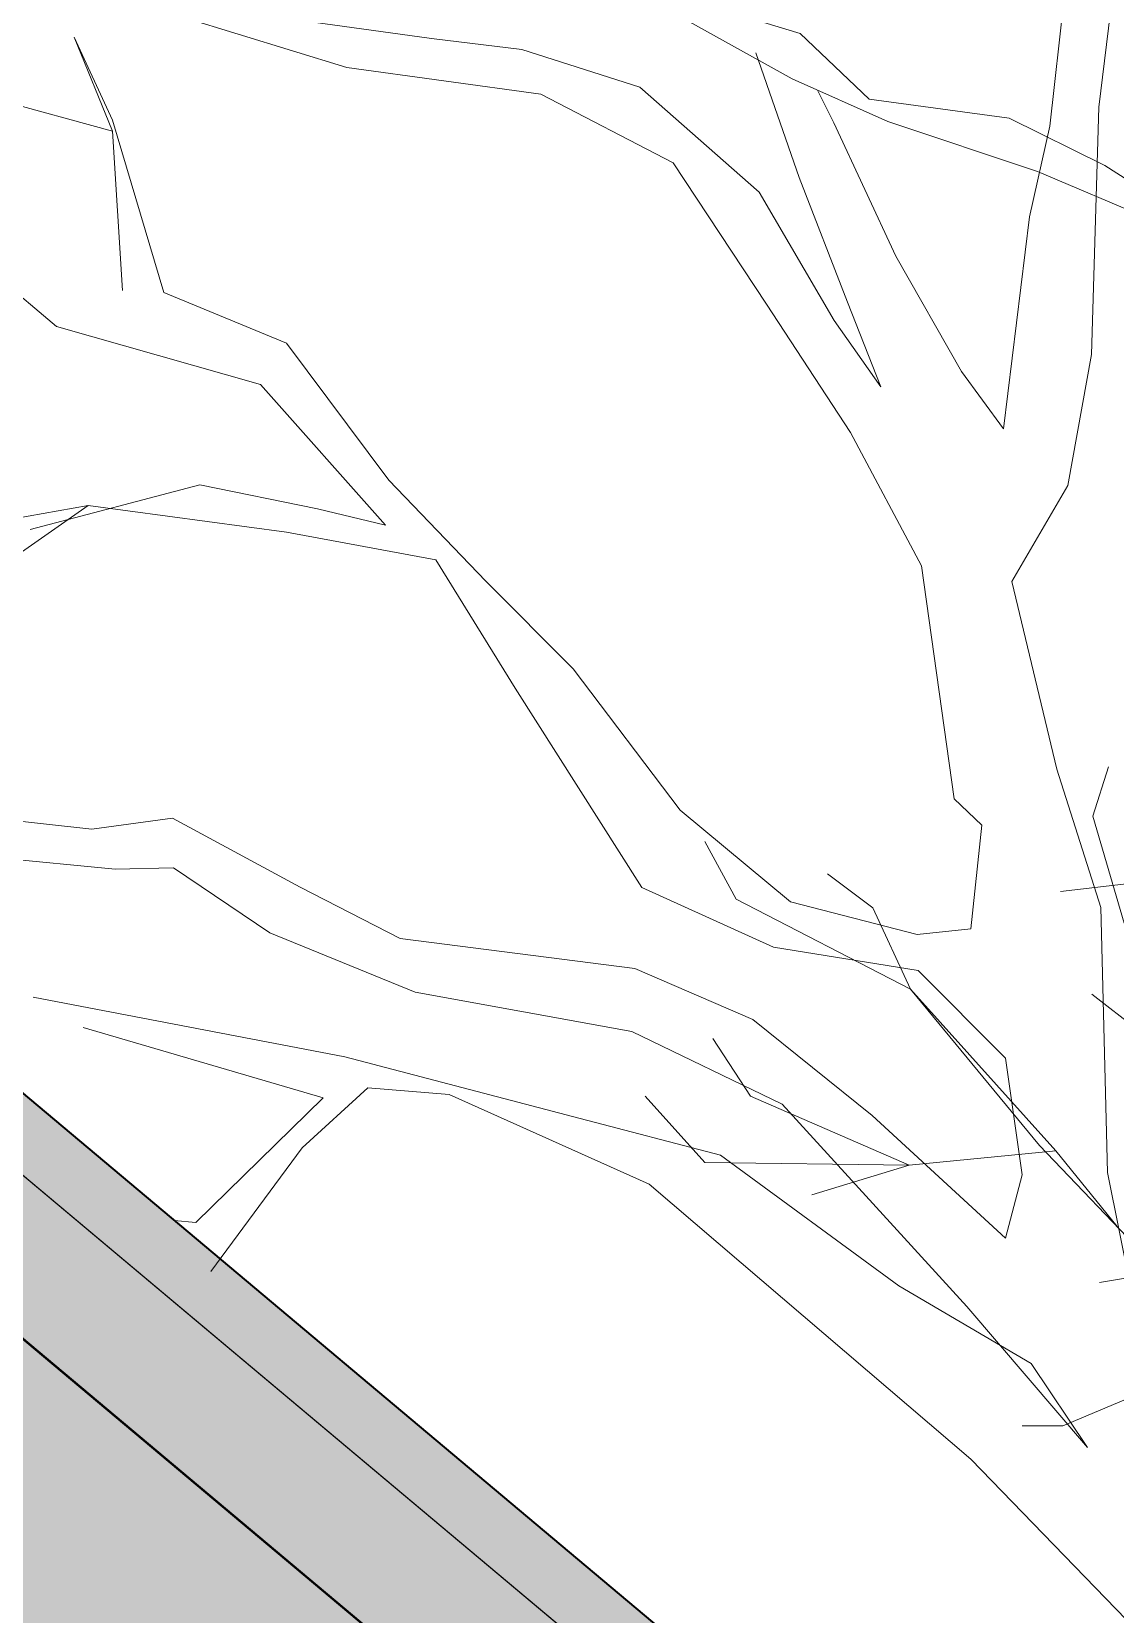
# Model space of a CAD drawing. Header units: millimetres. Extents: x -2481 to 9238, y -476 to 10647.
# Drawn here: x 4702.5 to 4875.5, y 3145.3 to 3398 of the extents above; entities that cross this region are included whole.
import ezdxf

# ---------------------------------------------------------------- set-up
doc = ezdxf.new("R2010")
doc.units = ezdxf.units.MM
for name, color, linetype, lineweight in [('A-ELEWACJA CIENKA', 11, 'Continuous', 13), ('A-RYS ELEWACJI', 30, 'Continuous', 35), ('B-DACHÓWKA', 250, 'Continuous', 0), ('B-materiały', 9, 'Continuous', 0), ('C-DACH CIENKA', 191, 'Continuous', 0), ('Layer1', 7, 'Continuous', 0)]:
    doc.layers.add(name, color=color, linetype=linetype, lineweight=lineweight)
doc.layers.add('B-BIAŁY ELEM', color=7, linetype='Continuous', lineweight=0, true_color=0xf0f0f0)

# ---------------------------------------------------------------- blocks, each defined once
blk = doc.blocks.new('A$C2EBD462E')
at = {"layer": 'B-materiały'}
for p, q in [((-345.77, 628.91), (-348.28, 621.05)), ((-348.28, 621.05), (-343.26, 603.97)), ((-410.22, 616.98), (-405.2, 607.76)), ((-383.38, 606.41), (-390.66, 611.83)), ((-353.42, 608.98), (-337.37, 610.88)), ((-405.2, 607.76), (-377.37, 593.39)), ((-377.37, 593.39), (-383.38, 606.41)), ((-354.2, 567.59), (-377.37, 593.39)), ((-377.37, 593.39), (-356.8, 568.44)), ((-341.01, 586.88), (-348.43, 592.64)), ((-402.94, 576.31), (-408.96, 585.53)), ((-410.22, 565.73), (-419.74, 576.31)), ((-377.6, 565.32), (-402.94, 576.31)), ((-354.2, 567.59), (-377.6, 565.32)), ((-356.8, 568.44), (-333.5, 544.08)), ((-344.4, 555.54), (-354.2, 567.59)), ((-377.6, 565.32), (-410.22, 565.73)), ((-393.16, 560.58), (-377.6, 565.32)), ((-312.15, 552.5), (-347.2, 546.59)), ((-322.69, 536.53), (-353.04, 523.7)), ((-353.04, 523.7), (-359.53, 523.7))]:
    blk.add_line(p, q, dxfattribs=at)

msp = doc.modelspace()

# ---------------------------------------------------------------- hatches: boundary and pattern name
at = {"layer": 'B-BIAŁY ELEM', "transparency": 33554687}
h = msp.add_hatch(color=256, dxfattribs=at)
h.dxf.hatch_style = 1
h.paths.add_polyline_path([(4277.23, 3544.94), (3711.87, 3075.57), (3711.87, 2656.45), (4307.87, 2656.45), (4307.87, 2756.88), (4310.39, 2756.88), (4310.39, 2753.88), (4307.87, 2753.88), (4307.87, 2656.45), (3711.87, 2656.45), (3711.87, 2753.88), (3711.87, 2656.45), (4636.87, 2656.45), (4636.87, 2671.45), (4642.23, 2671.45), (4656.87, 2671.45), (4656.87, 2906.88), (4766.87, 2906.88), (4766.87, 2671.45), (4786.87, 2671.45), (4786.87, 2656.45), (4811.87, 2656.45), (4811.87, 2730.68), (4811.83, 2730.68), (4811.83, 2731.95), (4811.83, 2783.75), (4811.83, 2783.75), (4811.83, 2785.02), (4811.83, 2836.72), (4811.83, 2836.72), (4811.83, 2837.99), (4811.83, 2889.85), (4811.83, 2889.85), (4811.83, 2891.13), (4811.83, 2942.99), (4811.83, 2942.99), (4811.83, 2944.26), (4811.83, 2996.12), (4811.68, 2996.12), (4811.68, 2997.4), (4811.68, 3096.33)])
at = {"layer": 'B-DACHÓWKA', "transparency": 33554636}
h = msp.add_hatch(color=256, dxfattribs=at)
h.dxf.hatch_style = 1
h.paths.add_polyline_path([(4261.87, 3583.94), (4261.87, 3557.83), (4876.08, 3042.45), (4876.08, 3068.53)])
h.paths.add_polyline_path([(4876.08, 3068.56), (4882.49, 3076.2), (4261.87, 3596.99), (4261.87, 3583.94)])

# ---------------------------------------------------------------- linework, layer by layer
at = {"layer": 'A-RYS ELEWACJI'}
for p, q in [((4261.87, 3596.99), (4882.5, 3076.2)), ((4261.87, 3557.83), (4876.08, 3042.45))]:
    msp.add_line(p, q, dxfattribs=at)
at = {"layer": 'B-materiały'}
for points in [[(4261.87, 3596.99), (4261.87, 3583.94), (4876.08, 3068.56), (4882.49, 3076.2), (4261.87, 3596.99)], [(4261.87, 3583.94), (4261.87, 3557.83), (4876.08, 3042.45), (4876.08, 3068.53), (4261.87, 3583.94)], [(3711.87, 3096.33), (4261.87, 3557.83), (4811.87, 3096.17), (4811.87, 2656.45), (4786.87, 2656.45), (4786.87, 2671.45), (4766.87, 2671.45), (4766.87, 2906.88), (4656.87, 2906.88), (4656.87, 2671.45), (4642.23, 2671.45), (4636.87, 2671.45), (4636.87, 2656.45), (3711.87, 2656.45), (3711.87, 2755.22), (4307.87, 2755.22), (4307.87, 2909.11), (3711.87, 2908.99), (3711.87, 3096.33)]]:
    msp.add_lwpolyline(points, dxfattribs=at)
at = {"layer": 'C-DACH CIENKA'}
msp.add_line((4261.87, 3583.94), (4876.08, 3068.53), dxfattribs=at)
at = {"layer": 'Layer1'}
for p, q in [((4875.48, 3406.92), (4872.89, 3385.91)), ((4875.48, 3406.92), (4872.89, 3385.91)), ((4875.48, 3406.92), (4872.89, 3385.91)), ((4875.48, 3406.92), (4872.89, 3385.91)), ((4875.48, 3406.92), (4872.89, 3385.91)), ((4875.48, 3406.92), (4872.89, 3385.91)), ((4875.48, 3406.92), (4872.89, 3385.91)), ((4875.48, 3406.92), (4872.89, 3385.91)), ((4823.95, 3390.43), (4799.2, 3404.17)), ((4823.95, 3390.43), (4799.2, 3404.17)), ((4823.95, 3390.43), (4799.2, 3404.17)), ((4823.95, 3390.43), (4799.2, 3404.17)), ((4823.95, 3390.43), (4799.2, 3404.17)), ((4823.95, 3390.43), (4799.2, 3404.17)), ((4823.95, 3390.43), (4799.2, 3404.17)), ((4823.95, 3390.43), (4799.2, 3404.17)), ((4805.67, 3403.61), (4825.21, 3397.64)), ((4805.67, 3403.61), (4825.21, 3397.64)), ((4805.67, 3403.61), (4825.21, 3397.64)), ((4805.67, 3403.61), (4825.21, 3397.64)), ((4805.67, 3403.61), (4825.21, 3397.64)), ((4805.67, 3403.61), (4825.21, 3397.64)), ((4805.67, 3403.61), (4825.21, 3397.64)), ((4805.67, 3403.61), (4825.21, 3397.64)), ((4865.06, 3382.84), (4867.41, 3403.72)), ((4865.06, 3382.84), (4867.41, 3403.72)), ((4865.06, 3382.84), (4867.41, 3403.72)), ((4865.06, 3382.84), (4867.41, 3403.72)), ((4865.06, 3382.84), (4867.41, 3403.72)), ((4865.06, 3382.84), (4867.41, 3403.72)), ((4865.06, 3382.84), (4867.41, 3403.72)), ((4865.06, 3382.84), (4867.41, 3403.72)), ((4752.83, 3392.24), (4726.79, 3400.2)), ((4752.83, 3392.24), (4726.79, 3400.2)), ((4752.83, 3392.24), (4726.79, 3400.2)), ((4752.83, 3392.24), (4726.79, 3400.2)), ((4752.83, 3392.24), (4726.79, 3400.2)), ((4752.83, 3392.24), (4726.79, 3400.2)), ((4752.83, 3392.24), (4726.79, 3400.2)), ((4752.83, 3392.24), (4726.79, 3400.2)), ((4739.7, 3400.52), (4766.36, 3396.88)), ((4739.7, 3400.52), (4766.36, 3396.88)), ((4739.7, 3400.52), (4766.36, 3396.88)), ((4739.7, 3400.52), (4766.36, 3396.88)), ((4739.7, 3400.52), (4766.36, 3396.88)), ((4739.7, 3400.52), (4766.36, 3396.88)), ((4739.7, 3400.52), (4766.36, 3396.88)), ((4739.7, 3400.52), (4766.36, 3396.88)), ((4715.38, 3382.06), (4709.26, 3397.05)), ((4709.26, 3397.05), (4715.38, 3383.81)), ((4715.38, 3382.06), (4709.26, 3397.05)), ((4709.26, 3397.05), (4715.38, 3383.81)), ((4715.38, 3382.06), (4709.26, 3397.05)), ((4709.26, 3397.05), (4715.38, 3383.81)), ((4715.38, 3382.06), (4709.26, 3397.05)), ((4709.26, 3397.05), (4715.38, 3383.81)), ((4715.38, 3382.06), (4709.26, 3397.05)), ((4709.26, 3397.05), (4715.38, 3383.81)), ((4715.38, 3382.06), (4709.26, 3397.05)), ((4709.26, 3397.05), (4715.38, 3383.81)), ((4715.38, 3382.06), (4709.26, 3397.05)), ((4709.26, 3397.05), (4715.38, 3383.81)), ((4715.38, 3382.06), (4709.26, 3397.05)), ((4709.26, 3397.05), (4715.38, 3383.81)), ((4766.36, 3396.88), (4780.76, 3395.09)), ((4766.36, 3396.88), (4780.76, 3395.09)), ((4766.36, 3396.88), (4780.76, 3395.09)), ((4766.36, 3396.88), (4780.76, 3395.09)), ((4766.36, 3396.88), (4780.76, 3395.09)), ((4766.36, 3396.88), (4780.76, 3395.09)), ((4766.36, 3396.88), (4780.76, 3395.09)), ((4766.36, 3396.88), (4780.76, 3395.09)), ((4825.21, 3397.64), (4836.24, 3387.15)), ((4825.21, 3397.64), (4836.24, 3387.15)), ((4825.21, 3397.64), (4836.24, 3387.15)), ((4825.21, 3397.64), (4836.24, 3387.15)), ((4825.21, 3397.64), (4836.24, 3387.15)), ((4825.21, 3397.64), (4836.24, 3387.15)), ((4825.21, 3397.64), (4836.24, 3387.15)), ((4825.21, 3397.64), (4836.24, 3387.15)), ((4715.38, 3382.06), (4667.04, 3395.31)), ((4715.38, 3382.06), (4667.04, 3395.31)), ((4715.38, 3382.06), (4667.04, 3395.31)), ((4715.38, 3382.06), (4667.04, 3395.31)), ((4715.38, 3382.06), (4667.04, 3395.31)), ((4715.38, 3382.06), (4667.04, 3395.31)), ((4715.38, 3382.06), (4667.04, 3395.31)), ((4715.38, 3382.06), (4667.04, 3395.31)), ((4780.76, 3395.09), (4799.58, 3389.1)), ((4780.76, 3395.09), (4799.58, 3389.1)), ((4780.76, 3395.09), (4799.58, 3389.1)), ((4780.76, 3395.09), (4799.58, 3389.1)), ((4780.76, 3395.09), (4799.58, 3389.1)), ((4780.76, 3395.09), (4799.58, 3389.1)), ((4780.76, 3395.09), (4799.58, 3389.1)), ((4780.76, 3395.09), (4799.58, 3389.1)), ((4825.07, 3374.66), (4818.11, 3394.59)), ((4825.07, 3374.66), (4818.11, 3394.59)), ((4825.07, 3374.66), (4818.11, 3394.59)), ((4825.07, 3374.66), (4818.11, 3394.59)), ((4825.07, 3374.66), (4818.11, 3394.59)), ((4825.07, 3374.66), (4818.11, 3394.59)), ((4825.07, 3374.66), (4818.11, 3394.59)), ((4825.07, 3374.66), (4818.11, 3394.59)), ((4783.81, 3387.99), (4752.83, 3392.24)), ((4783.81, 3387.99), (4752.83, 3392.24)), ((4783.81, 3387.99), (4752.83, 3392.24)), ((4783.81, 3387.99), (4752.83, 3392.24)), ((4783.81, 3387.99), (4752.83, 3392.24)), ((4783.81, 3387.99), (4752.83, 3392.24)), ((4783.81, 3387.99), (4752.83, 3392.24)), ((4783.81, 3387.99), (4752.83, 3392.24)), ((4799.58, 3389.1), (4818.66, 3372.35)), ((4799.58, 3389.1), (4818.66, 3372.35)), ((4799.58, 3389.1), (4818.66, 3372.35)), ((4799.58, 3389.1), (4818.66, 3372.35)), ((4799.58, 3389.1), (4818.66, 3372.35)), ((4799.58, 3389.1), (4818.66, 3372.35)), ((4799.58, 3389.1), (4818.66, 3372.35)), ((4799.58, 3389.1), (4818.66, 3372.35)), ((4839.2, 3383.63), (4823.95, 3390.43)), ((4839.2, 3383.63), (4823.95, 3390.43)), ((4839.2, 3383.63), (4823.95, 3390.43)), ((4839.2, 3383.63), (4823.95, 3390.43)), ((4839.2, 3383.63), (4823.95, 3390.43)), ((4839.2, 3383.63), (4823.95, 3390.43)), ((4839.2, 3383.63), (4823.95, 3390.43)), ((4839.2, 3383.63), (4823.95, 3390.43)), ((4827.98, 3388.63), (4830.59, 3383.42)), ((4827.98, 3388.63), (4830.59, 3383.42)), ((4827.98, 3388.63), (4830.59, 3383.42)), ((4827.98, 3388.63), (4830.59, 3383.42)), ((4827.98, 3388.63), (4830.59, 3383.42)), ((4827.98, 3388.63), (4830.59, 3383.42)), ((4827.98, 3388.63), (4830.59, 3383.42)), ((4827.98, 3388.63), (4830.59, 3383.42)), ((4804.9, 3377.03), (4783.81, 3387.99)), ((4804.9, 3377.03), (4783.81, 3387.99)), ((4804.9, 3377.03), (4783.81, 3387.99)), ((4804.9, 3377.03), (4783.81, 3387.99)), ((4804.9, 3377.03), (4783.81, 3387.99)), ((4804.9, 3377.03), (4783.81, 3387.99)), ((4804.9, 3377.03), (4783.81, 3387.99)), ((4804.9, 3377.03), (4783.81, 3387.99)), ((4836.24, 3387.15), (4858.57, 3384.12)), ((4836.24, 3387.15), (4858.57, 3384.12)), ((4836.24, 3387.15), (4858.57, 3384.12)), ((4836.24, 3387.15), (4858.57, 3384.12)), ((4836.24, 3387.15), (4858.57, 3384.12)), ((4836.24, 3387.15), (4858.57, 3384.12)), ((4836.24, 3387.15), (4858.57, 3384.12)), ((4836.24, 3387.15), (4858.57, 3384.12)), ((4715.38, 3383.81), (4723.58, 3356.33)), ((4715.38, 3383.81), (4723.58, 3356.33)), ((4715.38, 3383.81), (4723.58, 3356.33)), ((4715.38, 3383.81), (4723.58, 3356.33)), ((4715.38, 3383.81), (4723.58, 3356.33)), ((4715.38, 3383.81), (4723.58, 3356.33)), ((4715.38, 3383.81), (4723.58, 3356.33)), ((4715.38, 3383.81), (4723.58, 3356.33)), ((4830.59, 3383.42), (4840.46, 3362.13)), ((4830.59, 3383.42), (4840.46, 3362.13)), ((4830.59, 3383.42), (4840.46, 3362.13)), ((4830.59, 3383.42), (4840.46, 3362.13)), ((4830.59, 3383.42), (4840.46, 3362.13)), ((4830.59, 3383.42), (4840.46, 3362.13)), ((4830.59, 3383.42), (4840.46, 3362.13)), ((4830.59, 3383.42), (4840.46, 3362.13)), ((4863.09, 3375.62), (4839.2, 3383.63)), ((4863.09, 3375.62), (4839.2, 3383.63)), ((4863.09, 3375.62), (4839.2, 3383.63)), ((4863.09, 3375.62), (4839.2, 3383.63)), ((4863.09, 3375.62), (4839.2, 3383.63)), ((4863.09, 3375.62), (4839.2, 3383.63)), ((4863.09, 3375.62), (4839.2, 3383.63)), ((4863.09, 3375.62), (4839.2, 3383.63)), ((4858.57, 3384.12), (4873.84, 3376.6)), ((4858.57, 3384.12), (4873.84, 3376.6)), ((4858.57, 3384.12), (4873.84, 3376.6)), ((4858.57, 3384.12), (4873.84, 3376.6)), ((4858.57, 3384.12), (4873.84, 3376.6)), ((4858.57, 3384.12), (4873.84, 3376.6)), ((4858.57, 3384.12), (4873.84, 3376.6)), ((4858.57, 3384.12), (4873.84, 3376.6)), ((4872.89, 3385.91), (4871.72, 3346.4)), ((4872.89, 3385.91), (4871.72, 3346.4)), ((4872.89, 3385.91), (4871.72, 3346.4)), ((4872.89, 3385.91), (4871.72, 3346.4)), ((4872.89, 3385.91), (4871.72, 3346.4)), ((4872.89, 3385.91), (4871.72, 3346.4)), ((4872.89, 3385.91), (4871.72, 3346.4)), ((4872.89, 3385.91), (4871.72, 3346.4)), ((4716.99, 3356.62), (4715.38, 3382.06)), ((4716.99, 3356.62), (4715.38, 3382.06)), ((4716.99, 3356.62), (4715.38, 3382.06)), ((4716.99, 3356.62), (4715.38, 3382.06)), ((4716.99, 3356.62), (4715.38, 3382.06)), ((4716.99, 3356.62), (4715.38, 3382.06)), ((4716.99, 3356.62), (4715.38, 3382.06)), ((4716.99, 3356.62), (4715.38, 3382.06)), ((4861.84, 3368.41), (4865.06, 3382.84)), ((4861.84, 3368.41), (4865.06, 3382.84)), ((4861.84, 3368.41), (4865.06, 3382.84)), ((4861.84, 3368.41), (4865.06, 3382.84)), ((4861.84, 3368.41), (4865.06, 3382.84)), ((4861.84, 3368.41), (4865.06, 3382.84)), ((4861.84, 3368.41), (4865.06, 3382.84)), ((4861.84, 3368.41), (4865.06, 3382.84)), ((4819.83, 3354.43), (4804.9, 3377.03)), ((4819.83, 3354.43), (4804.9, 3377.03)), ((4819.83, 3354.43), (4804.9, 3377.03)), ((4819.83, 3354.43), (4804.9, 3377.03)), ((4819.83, 3354.43), (4804.9, 3377.03)), ((4819.83, 3354.43), (4804.9, 3377.03)), ((4819.83, 3354.43), (4804.9, 3377.03)), ((4819.83, 3354.43), (4804.9, 3377.03)), ((4873.84, 3376.6), (4896.46, 3362.09)), ((4873.84, 3376.6), (4896.46, 3362.09)), ((4873.84, 3376.6), (4896.46, 3362.09)), ((4873.84, 3376.6), (4896.46, 3362.09)), ((4873.84, 3376.6), (4896.46, 3362.09)), ((4873.84, 3376.6), (4896.46, 3362.09)), ((4873.84, 3376.6), (4896.46, 3362.09)), ((4873.84, 3376.6), (4896.46, 3362.09)), ((4832.74, 3354.75), (4825.07, 3374.66)), ((4832.74, 3354.75), (4825.07, 3374.66)), ((4832.74, 3354.75), (4825.07, 3374.66)), ((4832.74, 3354.75), (4825.07, 3374.66)), ((4832.74, 3354.75), (4825.07, 3374.66)), ((4832.74, 3354.75), (4825.07, 3374.66)), ((4832.74, 3354.75), (4825.07, 3374.66)), ((4832.74, 3354.75), (4825.07, 3374.66)), ((4887.04, 3365.45), (4863.09, 3375.62)), ((4887.04, 3365.45), (4863.09, 3375.62)), ((4887.04, 3365.45), (4863.09, 3375.62)), ((4887.04, 3365.45), (4863.09, 3375.62)), ((4887.04, 3365.45), (4863.09, 3375.62)), ((4887.04, 3365.45), (4863.09, 3375.62)), ((4887.04, 3365.45), (4863.09, 3375.62)), ((4887.04, 3365.45), (4863.09, 3375.62)), ((4818.66, 3372.35), (4830.66, 3351.83)), ((4818.66, 3372.35), (4830.66, 3351.83)), ((4818.66, 3372.35), (4830.66, 3351.83)), ((4818.66, 3372.35), (4830.66, 3351.83)), ((4818.66, 3372.35), (4830.66, 3351.83)), ((4818.66, 3372.35), (4830.66, 3351.83)), ((4818.66, 3372.35), (4830.66, 3351.83)), ((4818.66, 3372.35), (4830.66, 3351.83)), ((4857.66, 3334.56), (4861.84, 3368.41)), ((4857.66, 3334.56), (4861.84, 3368.41)), ((4857.66, 3334.56), (4861.84, 3368.41)), ((4857.66, 3334.56), (4861.84, 3368.41)), ((4857.66, 3334.56), (4861.84, 3368.41)), ((4857.66, 3334.56), (4861.84, 3368.41)), ((4857.66, 3334.56), (4861.84, 3368.41)), ((4857.66, 3334.56), (4861.84, 3368.41)), ((4706.48, 3350.87), (4694.02, 3361.33)), ((4706.48, 3350.87), (4694.02, 3361.33)), ((4706.48, 3350.87), (4694.02, 3361.33)), ((4706.48, 3350.87), (4694.02, 3361.33)), ((4706.48, 3350.87), (4694.02, 3361.33)), ((4706.48, 3350.87), (4694.02, 3361.33)), ((4706.48, 3350.87), (4694.02, 3361.33)), ((4706.48, 3350.87), (4694.02, 3361.33)), ((4840.46, 3362.13), (4850.97, 3343.72)), ((4840.46, 3362.13), (4850.97, 3343.72)), ((4840.46, 3362.13), (4850.97, 3343.72)), ((4840.46, 3362.13), (4850.97, 3343.72)), ((4840.46, 3362.13), (4850.97, 3343.72)), ((4840.46, 3362.13), (4850.97, 3343.72)), ((4840.46, 3362.13), (4850.97, 3343.72)), ((4840.46, 3362.13), (4850.97, 3343.72)), ((4723.58, 3356.33), (4743.17, 3348.2)), ((4723.58, 3356.33), (4743.17, 3348.2)), ((4723.58, 3356.33), (4743.17, 3348.2)), ((4723.58, 3356.33), (4743.17, 3348.2)), ((4723.58, 3356.33), (4743.17, 3348.2)), ((4723.58, 3356.33), (4743.17, 3348.2)), ((4723.58, 3356.33), (4743.17, 3348.2)), ((4723.58, 3356.33), (4743.17, 3348.2)), ((4833.26, 3333.95), (4819.83, 3354.43)), ((4833.26, 3333.95), (4819.83, 3354.43)), ((4833.26, 3333.95), (4819.83, 3354.43)), ((4833.26, 3333.95), (4819.83, 3354.43)), ((4833.26, 3333.95), (4819.83, 3354.43)), ((4833.26, 3333.95), (4819.83, 3354.43)), ((4833.26, 3333.95), (4819.83, 3354.43)), ((4833.26, 3333.95), (4819.83, 3354.43)), ((4838.11, 3341.25), (4832.74, 3354.75)), ((4838.11, 3341.25), (4832.74, 3354.75)), ((4838.11, 3341.25), (4832.74, 3354.75)), ((4838.11, 3341.25), (4832.74, 3354.75)), ((4838.11, 3341.25), (4832.74, 3354.75)), ((4838.11, 3341.25), (4832.74, 3354.75)), ((4838.11, 3341.25), (4832.74, 3354.75)), ((4838.11, 3341.25), (4832.74, 3354.75)), ((4739.02, 3341.64), (4706.48, 3350.87)), ((4739.02, 3341.64), (4706.48, 3350.87)), ((4739.02, 3341.64), (4706.48, 3350.87)), ((4739.02, 3341.64), (4706.48, 3350.87)), ((4739.02, 3341.64), (4706.48, 3350.87)), ((4739.02, 3341.64), (4706.48, 3350.87)), ((4739.02, 3341.64), (4706.48, 3350.87)), ((4739.02, 3341.64), (4706.48, 3350.87)), ((4830.66, 3351.83), (4838.11, 3341.25)), ((4830.66, 3351.83), (4838.11, 3341.25)), ((4830.66, 3351.83), (4838.11, 3341.25)), ((4830.66, 3351.83), (4838.11, 3341.25)), ((4830.66, 3351.83), (4838.11, 3341.25)), ((4830.66, 3351.83), (4838.11, 3341.25)), ((4830.66, 3351.83), (4838.11, 3341.25)), ((4830.66, 3351.83), (4838.11, 3341.25)), ((4743.17, 3348.2), (4759.51, 3326.36)), ((4743.17, 3348.2), (4759.51, 3326.36)), ((4743.17, 3348.2), (4759.51, 3326.36)), ((4743.17, 3348.2), (4759.51, 3326.36)), ((4743.17, 3348.2), (4759.51, 3326.36)), ((4743.17, 3348.2), (4759.51, 3326.36)), ((4743.17, 3348.2), (4759.51, 3326.36)), ((4743.17, 3348.2), (4759.51, 3326.36)), ((4871.72, 3346.4), (4867.94, 3325.48)), ((4871.72, 3346.4), (4867.94, 3325.48)), ((4871.72, 3346.4), (4867.94, 3325.48)), ((4871.72, 3346.4), (4867.94, 3325.48)), ((4871.72, 3346.4), (4867.94, 3325.48)), ((4871.72, 3346.4), (4867.94, 3325.48)), ((4871.72, 3346.4), (4867.94, 3325.48)), ((4871.72, 3346.4), (4867.94, 3325.48)), ((4850.97, 3343.72), (4857.66, 3334.56)), ((4850.97, 3343.72), (4857.66, 3334.56)), ((4850.97, 3343.72), (4857.66, 3334.56)), ((4850.97, 3343.72), (4857.66, 3334.56)), ((4850.97, 3343.72), (4857.66, 3334.56)), ((4850.97, 3343.72), (4857.66, 3334.56)), ((4850.97, 3343.72), (4857.66, 3334.56)), ((4850.97, 3343.72), (4857.66, 3334.56)), ((4758.97, 3319.16), (4739.02, 3341.64)), ((4758.97, 3319.16), (4739.02, 3341.64)), ((4758.97, 3319.16), (4739.02, 3341.64)), ((4758.97, 3319.16), (4739.02, 3341.64)), ((4758.97, 3319.16), (4739.02, 3341.64)), ((4758.97, 3319.16), (4739.02, 3341.64)), ((4758.97, 3319.16), (4739.02, 3341.64)), ((4758.97, 3319.16), (4739.02, 3341.64)), ((4844.57, 3312.69), (4833.26, 3333.95)), ((4844.57, 3312.69), (4833.26, 3333.95)), ((4844.57, 3312.69), (4833.26, 3333.95)), ((4844.57, 3312.69), (4833.26, 3333.95)), ((4844.57, 3312.69), (4833.26, 3333.95)), ((4844.57, 3312.69), (4833.26, 3333.95)), ((4844.57, 3312.69), (4833.26, 3333.95)), ((4844.57, 3312.69), (4833.26, 3333.95)), ((4702.27, 3318.46), (4729.37, 3325.6)), ((4702.27, 3318.46), (4729.37, 3325.6)), ((4702.27, 3318.46), (4729.37, 3325.6)), ((4702.27, 3318.46), (4729.37, 3325.6)), ((4702.27, 3318.46), (4729.37, 3325.6)), ((4702.27, 3318.46), (4729.37, 3325.6)), ((4702.27, 3318.46), (4729.37, 3325.6)), ((4702.27, 3318.46), (4729.37, 3325.6)), ((4729.37, 3325.6), (4748.14, 3321.76)), ((4729.37, 3325.6), (4748.14, 3321.76)), ((4729.37, 3325.6), (4748.14, 3321.76)), ((4729.37, 3325.6), (4748.14, 3321.76)), ((4729.37, 3325.6), (4748.14, 3321.76)), ((4729.37, 3325.6), (4748.14, 3321.76)), ((4729.37, 3325.6), (4748.14, 3321.76)), ((4729.37, 3325.6), (4748.14, 3321.76)), ((4759.51, 3326.36), (4774.99, 3310.23)), ((4759.51, 3326.36), (4774.99, 3310.23)), ((4759.51, 3326.36), (4774.99, 3310.23)), ((4759.51, 3326.36), (4774.99, 3310.23)), ((4759.51, 3326.36), (4774.99, 3310.23)), ((4759.51, 3326.36), (4774.99, 3310.23)), ((4759.51, 3326.36), (4774.99, 3310.23)), ((4759.51, 3326.36), (4774.99, 3310.23)), ((4867.94, 3325.48), (4858.99, 3310.18)), ((4867.94, 3325.48), (4858.99, 3310.18)), ((4867.94, 3325.48), (4858.99, 3310.18)), ((4867.94, 3325.48), (4858.99, 3310.18)), ((4867.94, 3325.48), (4858.99, 3310.18)), ((4867.94, 3325.48), (4858.99, 3310.18)), ((4867.94, 3325.48), (4858.99, 3310.18)), ((4867.94, 3325.48), (4858.99, 3310.18)), ((4711.51, 3322.28), (4676.39, 3297.73)), ((4711.51, 3322.28), (4676.39, 3297.73)), ((4711.51, 3322.28), (4676.39, 3297.73)), ((4711.51, 3322.28), (4676.39, 3297.73)), ((4711.51, 3322.28), (4676.39, 3297.73)), ((4711.51, 3322.28), (4676.39, 3297.73)), ((4711.51, 3322.28), (4676.39, 3297.73)), ((4711.51, 3322.28), (4676.39, 3297.73)), ((4711.51, 3322.28), (4687.92, 3318.1)), ((4711.51, 3322.28), (4687.92, 3318.1)), ((4711.51, 3322.28), (4687.92, 3318.1)), ((4711.51, 3322.28), (4687.92, 3318.1)), ((4711.51, 3322.28), (4687.92, 3318.1)), ((4711.51, 3322.28), (4687.92, 3318.1)), ((4711.51, 3322.28), (4687.92, 3318.1)), ((4711.51, 3322.28), (4687.92, 3318.1)), ((4743.2, 3318.05), (4711.51, 3322.28)), ((4743.2, 3318.05), (4711.51, 3322.28)), ((4743.2, 3318.05), (4711.51, 3322.28)), ((4743.2, 3318.05), (4711.51, 3322.28)), ((4743.2, 3318.05), (4711.51, 3322.28)), ((4743.2, 3318.05), (4711.51, 3322.28)), ((4743.2, 3318.05), (4711.51, 3322.28)), ((4743.2, 3318.05), (4711.51, 3322.28)), ((4748.14, 3321.76), (4758.97, 3319.16)), ((4748.14, 3321.76), (4758.97, 3319.16)), ((4748.14, 3321.76), (4758.97, 3319.16)), ((4748.14, 3321.76), (4758.97, 3319.16)), ((4748.14, 3321.76), (4758.97, 3319.16)), ((4748.14, 3321.76), (4758.97, 3319.16)), ((4748.14, 3321.76), (4758.97, 3319.16)), ((4748.14, 3321.76), (4758.97, 3319.16)), ((4767.01, 3313.62), (4743.2, 3318.05)), ((4767.01, 3313.62), (4743.2, 3318.05)), ((4767.01, 3313.62), (4743.2, 3318.05)), ((4767.01, 3313.62), (4743.2, 3318.05)), ((4767.01, 3313.62), (4743.2, 3318.05)), ((4767.01, 3313.62), (4743.2, 3318.05)), ((4767.01, 3313.62), (4743.2, 3318.05)), ((4767.01, 3313.62), (4743.2, 3318.05)), ((4779.72, 3293.12), (4767.01, 3313.62)), ((4779.72, 3293.12), (4767.01, 3313.62)), ((4779.72, 3293.12), (4767.01, 3313.62)), ((4779.72, 3293.12), (4767.01, 3313.62)), ((4779.72, 3293.12), (4767.01, 3313.62)), ((4779.72, 3293.12), (4767.01, 3313.62)), ((4779.72, 3293.12), (4767.01, 3313.62)), ((4779.72, 3293.12), (4767.01, 3313.62)), ((4849.81, 3275.49), (4844.57, 3312.69)), ((4849.81, 3275.49), (4844.57, 3312.69)), ((4849.81, 3275.49), (4844.57, 3312.69)), ((4849.81, 3275.49), (4844.57, 3312.69)), ((4849.81, 3275.49), (4844.57, 3312.69)), ((4849.81, 3275.49), (4844.57, 3312.69)), ((4849.81, 3275.49), (4844.57, 3312.69)), ((4849.81, 3275.49), (4844.57, 3312.69)), ((4774.99, 3310.23), (4788.98, 3296.22)), ((4774.99, 3310.23), (4788.98, 3296.22)), ((4774.99, 3310.23), (4788.98, 3296.22)), ((4774.99, 3310.23), (4788.98, 3296.22)), ((4774.99, 3310.23), (4788.98, 3296.22)), ((4774.99, 3310.23), (4788.98, 3296.22)), ((4774.99, 3310.23), (4788.98, 3296.22)), ((4774.99, 3310.23), (4788.98, 3296.22)), ((4858.99, 3310.18), (4866.2, 3280.21)), ((4858.99, 3310.18), (4866.2, 3280.21)), ((4858.99, 3310.18), (4866.2, 3280.21)), ((4858.99, 3310.18), (4866.2, 3280.21)), ((4858.99, 3310.18), (4866.2, 3280.21)), ((4858.99, 3310.18), (4866.2, 3280.21)), ((4858.99, 3310.18), (4866.2, 3280.21)), ((4858.99, 3310.18), (4866.2, 3280.21)), ((4788.98, 3296.22), (4806.06, 3273.68)), ((4788.98, 3296.22), (4806.06, 3273.68)), ((4788.98, 3296.22), (4806.06, 3273.68)), ((4788.98, 3296.22), (4806.06, 3273.68)), ((4788.98, 3296.22), (4806.06, 3273.68)), ((4788.98, 3296.22), (4806.06, 3273.68)), ((4788.98, 3296.22), (4806.06, 3273.68)), ((4788.98, 3296.22), (4806.06, 3273.68)), ((4799.91, 3261.32), (4779.72, 3293.12)), ((4799.91, 3261.32), (4779.72, 3293.12)), ((4799.91, 3261.32), (4779.72, 3293.12)), ((4799.91, 3261.32), (4779.72, 3293.12)), ((4799.91, 3261.32), (4779.72, 3293.12)), ((4799.91, 3261.32), (4779.72, 3293.12)), ((4799.91, 3261.32), (4779.72, 3293.12)), ((4799.91, 3261.32), (4779.72, 3293.12)), ((4866.2, 3280.21), (4873.21, 3258.13)), ((4866.2, 3280.21), (4873.21, 3258.13)), ((4866.2, 3280.21), (4873.21, 3258.13)), ((4866.2, 3280.21), (4873.21, 3258.13)), ((4866.2, 3280.21), (4873.21, 3258.13)), ((4866.2, 3280.21), (4873.21, 3258.13)), ((4866.2, 3280.21), (4873.21, 3258.13)), ((4866.2, 3280.21), (4873.21, 3258.13)), ((4854.22, 3271.29), (4849.81, 3275.49)), ((4854.22, 3271.29), (4849.81, 3275.49)), ((4854.22, 3271.29), (4849.81, 3275.49)), ((4854.22, 3271.29), (4849.81, 3275.49)), ((4854.22, 3271.29), (4849.81, 3275.49)), ((4854.22, 3271.29), (4849.81, 3275.49)), ((4854.22, 3271.29), (4849.81, 3275.49)), ((4854.22, 3271.29), (4849.81, 3275.49)), ((4685.45, 3273.53), (4712.09, 3270.61)), ((4685.45, 3273.53), (4712.09, 3270.61)), ((4685.45, 3273.53), (4712.09, 3270.61)), ((4685.45, 3273.53), (4712.09, 3270.61)), ((4685.45, 3273.53), (4712.09, 3270.61)), ((4685.45, 3273.53), (4712.09, 3270.61)), ((4685.45, 3273.53), (4712.09, 3270.61)), ((4685.45, 3273.53), (4712.09, 3270.61)), ((4712.09, 3270.61), (4724.96, 3272.36)), ((4712.09, 3270.61), (4724.96, 3272.36)), ((4712.09, 3270.61), (4724.96, 3272.36)), ((4712.09, 3270.61), (4724.96, 3272.36)), ((4712.09, 3270.61), (4724.96, 3272.36)), ((4712.09, 3270.61), (4724.96, 3272.36)), ((4712.09, 3270.61), (4724.96, 3272.36)), ((4712.09, 3270.61), (4724.96, 3272.36)), ((4724.96, 3272.36), (4745.34, 3261.39)), ((4724.96, 3272.36), (4745.34, 3261.39)), ((4724.96, 3272.36), (4745.34, 3261.39)), ((4724.96, 3272.36), (4745.34, 3261.39)), ((4724.96, 3272.36), (4745.34, 3261.39)), ((4724.96, 3272.36), (4745.34, 3261.39)), ((4724.96, 3272.36), (4745.34, 3261.39)), ((4724.96, 3272.36), (4745.34, 3261.39)), ((4806.06, 3273.68), (4823.65, 3259.04)), ((4806.06, 3273.68), (4823.65, 3259.04)), ((4806.06, 3273.68), (4823.65, 3259.04)), ((4806.06, 3273.68), (4823.65, 3259.04)), ((4806.06, 3273.68), (4823.65, 3259.04)), ((4806.06, 3273.68), (4823.65, 3259.04)), ((4806.06, 3273.68), (4823.65, 3259.04)), ((4806.06, 3273.68), (4823.65, 3259.04)), ((4852.48, 3254.74), (4854.22, 3271.29)), ((4852.48, 3254.74), (4854.22, 3271.29)), ((4852.48, 3254.74), (4854.22, 3271.29)), ((4852.48, 3254.74), (4854.22, 3271.29)), ((4852.48, 3254.74), (4854.22, 3271.29)), ((4852.48, 3254.74), (4854.22, 3271.29)), ((4852.48, 3254.74), (4854.22, 3271.29)), ((4852.48, 3254.74), (4854.22, 3271.29)), ((4715.83, 3264.24), (4692.09, 3266.51)), ((4715.83, 3264.24), (4692.09, 3266.51)), ((4715.83, 3264.24), (4692.09, 3266.51)), ((4715.83, 3264.24), (4692.09, 3266.51)), ((4715.83, 3264.24), (4692.09, 3266.51)), ((4715.83, 3264.24), (4692.09, 3266.51)), ((4715.83, 3264.24), (4692.09, 3266.51)), ((4715.83, 3264.24), (4692.09, 3266.51)), ((4725.16, 3264.47), (4715.83, 3264.24)), ((4725.16, 3264.47), (4715.83, 3264.24)), ((4725.16, 3264.47), (4715.83, 3264.24)), ((4725.16, 3264.47), (4715.83, 3264.24)), ((4725.16, 3264.47), (4715.83, 3264.24)), ((4725.16, 3264.47), (4715.83, 3264.24)), ((4725.16, 3264.47), (4715.83, 3264.24)), ((4725.16, 3264.47), (4715.83, 3264.24)), ((4740.5, 3254.09), (4725.16, 3264.47)), ((4740.5, 3254.09), (4725.16, 3264.47)), ((4740.5, 3254.09), (4725.16, 3264.47)), ((4740.5, 3254.09), (4725.16, 3264.47)), ((4740.5, 3254.09), (4725.16, 3264.47)), ((4740.5, 3254.09), (4725.16, 3264.47)), ((4740.5, 3254.09), (4725.16, 3264.47)), ((4740.5, 3254.09), (4725.16, 3264.47)), ((4745.34, 3261.39), (4761.34, 3253.17)), ((4745.34, 3261.39), (4761.34, 3253.17)), ((4745.34, 3261.39), (4761.34, 3253.17)), ((4745.34, 3261.39), (4761.34, 3253.17)), ((4745.34, 3261.39), (4761.34, 3253.17)), ((4745.34, 3261.39), (4761.34, 3253.17)), ((4745.34, 3261.39), (4761.34, 3253.17)), ((4745.34, 3261.39), (4761.34, 3253.17)), ((4820.96, 3251.79), (4799.91, 3261.32)), ((4820.96, 3251.79), (4799.91, 3261.32)), ((4820.96, 3251.79), (4799.91, 3261.32)), ((4820.96, 3251.79), (4799.91, 3261.32)), ((4820.96, 3251.79), (4799.91, 3261.32)), ((4820.96, 3251.79), (4799.91, 3261.32)), ((4820.96, 3251.79), (4799.91, 3261.32)), ((4820.96, 3251.79), (4799.91, 3261.32)), ((4823.65, 3259.04), (4843.89, 3253.8)), ((4823.65, 3259.04), (4843.89, 3253.8)), ((4823.65, 3259.04), (4843.89, 3253.8)), ((4823.65, 3259.04), (4843.89, 3253.8)), ((4823.65, 3259.04), (4843.89, 3253.8)), ((4823.65, 3259.04), (4843.89, 3253.8)), ((4823.65, 3259.04), (4843.89, 3253.8)), ((4823.65, 3259.04), (4843.89, 3253.8)), ((4873.21, 3258.13), (4874.27, 3215.8)), ((4873.21, 3258.13), (4874.27, 3215.8)), ((4873.21, 3258.13), (4874.27, 3215.8)), ((4873.21, 3258.13), (4874.27, 3215.8)), ((4873.21, 3258.13), (4874.27, 3215.8)), ((4873.21, 3258.13), (4874.27, 3215.8)), ((4873.21, 3258.13), (4874.27, 3215.8)), ((4873.21, 3258.13), (4874.27, 3215.8)), ((4843.89, 3253.8), (4852.48, 3254.74)), ((4843.89, 3253.8), (4852.48, 3254.74)), ((4843.89, 3253.8), (4852.48, 3254.74)), ((4843.89, 3253.8), (4852.48, 3254.74)), ((4843.89, 3253.8), (4852.48, 3254.74)), ((4843.89, 3253.8), (4852.48, 3254.74)), ((4843.89, 3253.8), (4852.48, 3254.74)), ((4843.89, 3253.8), (4852.48, 3254.74)), ((4763.71, 3244.62), (4740.5, 3254.09)), ((4763.71, 3244.62), (4740.5, 3254.09)), ((4763.71, 3244.62), (4740.5, 3254.09)), ((4763.71, 3244.62), (4740.5, 3254.09)), ((4763.71, 3244.62), (4740.5, 3254.09)), ((4763.71, 3244.62), (4740.5, 3254.09)), ((4763.71, 3244.62), (4740.5, 3254.09)), ((4763.71, 3244.62), (4740.5, 3254.09)), ((4761.34, 3253.17), (4798.79, 3248.37)), ((4761.34, 3253.17), (4798.79, 3248.37)), ((4761.34, 3253.17), (4798.79, 3248.37)), ((4761.34, 3253.17), (4798.79, 3248.37)), ((4761.34, 3253.17), (4798.79, 3248.37)), ((4761.34, 3253.17), (4798.79, 3248.37)), ((4761.34, 3253.17), (4798.79, 3248.37)), ((4761.34, 3253.17), (4798.79, 3248.37)), ((4844.03, 3248.06), (4820.96, 3251.79)), ((4844.03, 3248.06), (4820.96, 3251.79)), ((4844.03, 3248.06), (4820.96, 3251.79)), ((4844.03, 3248.06), (4820.96, 3251.79)), ((4844.03, 3248.06), (4820.96, 3251.79)), ((4844.03, 3248.06), (4820.96, 3251.79)), ((4844.03, 3248.06), (4820.96, 3251.79)), ((4844.03, 3248.06), (4820.96, 3251.79)), ((4798.79, 3248.37), (4817.66, 3240.22)), ((4798.79, 3248.37), (4817.66, 3240.22)), ((4798.79, 3248.37), (4817.66, 3240.22)), ((4798.79, 3248.37), (4817.66, 3240.22)), ((4798.79, 3248.37), (4817.66, 3240.22)), ((4798.79, 3248.37), (4817.66, 3240.22)), ((4798.79, 3248.37), (4817.66, 3240.22)), ((4798.79, 3248.37), (4817.66, 3240.22)), ((4858.02, 3234.06), (4844.03, 3248.06)), ((4858.02, 3234.06), (4844.03, 3248.06)), ((4858.02, 3234.06), (4844.03, 3248.06)), ((4858.02, 3234.06), (4844.03, 3248.06)), ((4858.02, 3234.06), (4844.03, 3248.06)), ((4858.02, 3234.06), (4844.03, 3248.06)), ((4858.02, 3234.06), (4844.03, 3248.06)), ((4858.02, 3234.06), (4844.03, 3248.06)), ((4798.33, 3238.3), (4763.71, 3244.62)), ((4798.33, 3238.3), (4763.71, 3244.62)), ((4798.33, 3238.3), (4763.71, 3244.62)), ((4798.33, 3238.3), (4763.71, 3244.62)), ((4798.33, 3238.3), (4763.71, 3244.62)), ((4798.33, 3238.3), (4763.71, 3244.62)), ((4798.33, 3238.3), (4763.71, 3244.62)), ((4798.33, 3238.3), (4763.71, 3244.62)), ((4702.71, 3243.81), (4752.48, 3234.28)), ((4702.71, 3243.81), (4752.48, 3234.28)), ((4702.71, 3243.81), (4752.48, 3234.28)), ((4702.71, 3243.81), (4752.48, 3234.28)), ((4702.71, 3243.81), (4752.48, 3234.28)), ((4702.71, 3243.81), (4752.48, 3234.28)), ((4702.71, 3243.81), (4752.48, 3234.28)), ((4702.71, 3243.81), (4752.48, 3234.28)), ((4817.66, 3240.22), (4836.71, 3224.91)), ((4817.66, 3240.22), (4836.71, 3224.91)), ((4817.66, 3240.22), (4836.71, 3224.91)), ((4817.66, 3240.22), (4836.71, 3224.91)), ((4817.66, 3240.22), (4836.71, 3224.91)), ((4817.66, 3240.22), (4836.71, 3224.91)), ((4817.66, 3240.22), (4836.71, 3224.91)), ((4817.66, 3240.22), (4836.71, 3224.91)), ((4749.06, 3227.74), (4710.72, 3238.98)), ((4749.06, 3227.74), (4710.72, 3238.98)), ((4749.06, 3227.74), (4710.72, 3238.98)), ((4749.06, 3227.74), (4710.72, 3238.98)), ((4749.06, 3227.74), (4710.72, 3238.98)), ((4749.06, 3227.74), (4710.72, 3238.98)), ((4749.06, 3227.74), (4710.72, 3238.98)), ((4749.06, 3227.74), (4710.72, 3238.98)), ((4822.31, 3226.7), (4798.33, 3238.3)), ((4822.31, 3226.7), (4798.33, 3238.3)), ((4822.31, 3226.7), (4798.33, 3238.3)), ((4822.31, 3226.7), (4798.33, 3238.3)), ((4822.31, 3226.7), (4798.33, 3238.3)), ((4822.31, 3226.7), (4798.33, 3238.3)), ((4822.31, 3226.7), (4798.33, 3238.3)), ((4822.31, 3226.7), (4798.33, 3238.3)), ((4752.48, 3234.28), (4790.06, 3224.46)), ((4752.48, 3234.28), (4790.06, 3224.46)), ((4752.48, 3234.28), (4790.06, 3224.46)), ((4752.48, 3234.28), (4790.06, 3224.46)), ((4752.48, 3234.28), (4790.06, 3224.46)), ((4752.48, 3234.28), (4790.06, 3224.46)), ((4752.48, 3234.28), (4790.06, 3224.46)), ((4752.48, 3234.28), (4790.06, 3224.46)), ((4860.64, 3215.46), (4858.02, 3234.06)), ((4860.64, 3215.46), (4858.02, 3234.06)), ((4860.64, 3215.46), (4858.02, 3234.06)), ((4860.64, 3215.46), (4858.02, 3234.06)), ((4860.64, 3215.46), (4858.02, 3234.06)), ((4860.64, 3215.46), (4858.02, 3234.06)), ((4860.64, 3215.46), (4858.02, 3234.06)), ((4860.64, 3215.46), (4858.02, 3234.06)), ((4756.19, 3229.35), (4745.67, 3219.76)), ((4756.19, 3229.35), (4745.67, 3219.76)), ((4756.19, 3229.35), (4745.67, 3219.76)), ((4756.19, 3229.35), (4745.67, 3219.76)), ((4756.19, 3229.35), (4745.67, 3219.76)), ((4756.19, 3229.35), (4745.67, 3219.76)), ((4756.19, 3229.35), (4745.67, 3219.76)), ((4756.19, 3229.35), (4745.67, 3219.76)), ((4769.14, 3228.24), (4756.19, 3229.35)), ((4769.14, 3228.24), (4756.19, 3229.35)), ((4769.14, 3228.24), (4756.19, 3229.35)), ((4769.14, 3228.24), (4756.19, 3229.35)), ((4769.14, 3228.24), (4756.19, 3229.35)), ((4769.14, 3228.24), (4756.19, 3229.35)), ((4769.14, 3228.24), (4756.19, 3229.35)), ((4769.14, 3228.24), (4756.19, 3229.35)), ((4728.73, 3207.84), (4749.06, 3227.74)), ((4728.73, 3207.84), (4749.06, 3227.74)), ((4728.73, 3207.84), (4749.06, 3227.74)), ((4728.73, 3207.84), (4749.06, 3227.74)), ((4728.73, 3207.84), (4749.06, 3227.74)), ((4728.73, 3207.84), (4749.06, 3227.74)), ((4728.73, 3207.84), (4749.06, 3227.74)), ((4728.73, 3207.84), (4749.06, 3227.74)), ((4801.09, 3213.96), (4769.14, 3228.24)), ((4801.09, 3213.96), (4769.14, 3228.24)), ((4801.09, 3213.96), (4769.14, 3228.24)), ((4801.09, 3213.96), (4769.14, 3228.24)), ((4801.09, 3213.96), (4769.14, 3228.24)), ((4801.09, 3213.96), (4769.14, 3228.24)), ((4801.09, 3213.96), (4769.14, 3228.24)), ((4801.09, 3213.96), (4769.14, 3228.24)), ((4790.06, 3224.46), (4812.46, 3218.56)), ((4790.06, 3224.46), (4812.46, 3218.56)), ((4790.06, 3224.46), (4812.46, 3218.56)), ((4790.06, 3224.46), (4812.46, 3218.56)), ((4790.06, 3224.46), (4812.46, 3218.56)), ((4790.06, 3224.46), (4812.46, 3218.56)), ((4790.06, 3224.46), (4812.46, 3218.56)), ((4790.06, 3224.46), (4812.46, 3218.56)), ((4851.84, 3194.42), (4822.31, 3226.7)), ((4851.84, 3194.42), (4822.31, 3226.7)), ((4851.84, 3194.42), (4822.31, 3226.7)), ((4851.84, 3194.42), (4822.31, 3226.7)), ((4851.84, 3194.42), (4822.31, 3226.7)), ((4851.84, 3194.42), (4822.31, 3226.7)), ((4851.84, 3194.42), (4822.31, 3226.7)), ((4851.84, 3194.42), (4822.31, 3226.7)), ((4836.71, 3224.91), (4858.02, 3205.34)), ((4836.71, 3224.91), (4858.02, 3205.34)), ((4836.71, 3224.91), (4858.02, 3205.34)), ((4836.71, 3224.91), (4858.02, 3205.34)), ((4836.71, 3224.91), (4858.02, 3205.34)), ((4836.71, 3224.91), (4858.02, 3205.34)), ((4836.71, 3224.91), (4858.02, 3205.34)), ((4836.71, 3224.91), (4858.02, 3205.34)), ((4745.67, 3219.76), (4731.08, 3200.01)), ((4745.67, 3219.76), (4731.08, 3200.01)), ((4745.67, 3219.76), (4731.08, 3200.01)), ((4745.67, 3219.76), (4731.08, 3200.01)), ((4745.67, 3219.76), (4731.08, 3200.01)), ((4745.67, 3219.76), (4731.08, 3200.01)), ((4745.67, 3219.76), (4731.08, 3200.01)), ((4745.67, 3219.76), (4731.08, 3200.01)), ((4812.46, 3218.56), (4840.98, 3197.73)), ((4812.46, 3218.56), (4840.98, 3197.73)), ((4812.46, 3218.56), (4840.98, 3197.73)), ((4812.46, 3218.56), (4840.98, 3197.73)), ((4812.46, 3218.56), (4840.98, 3197.73)), ((4812.46, 3218.56), (4840.98, 3197.73)), ((4812.46, 3218.56), (4840.98, 3197.73)), ((4812.46, 3218.56), (4840.98, 3197.73)), ((4858.02, 3205.34), (4860.64, 3215.46)), ((4858.02, 3205.34), (4860.64, 3215.46)), ((4858.02, 3205.34), (4860.64, 3215.46)), ((4858.02, 3205.34), (4860.64, 3215.46)), ((4858.02, 3205.34), (4860.64, 3215.46)), ((4858.02, 3205.34), (4860.64, 3215.46)), ((4858.02, 3205.34), (4860.64, 3215.46)), ((4858.02, 3205.34), (4860.64, 3215.46)), ((4874.27, 3215.8), (4880.02, 3187.22)), ((4874.27, 3215.8), (4880.02, 3187.22)), ((4874.27, 3215.8), (4880.02, 3187.22)), ((4874.27, 3215.8), (4880.02, 3187.22)), ((4874.27, 3215.8), (4880.02, 3187.22)), ((4874.27, 3215.8), (4880.02, 3187.22)), ((4874.27, 3215.8), (4880.02, 3187.22)), ((4874.27, 3215.8), (4880.02, 3187.22)), ((4815.76, 3201.41), (4801.09, 3213.96)), ((4815.76, 3201.41), (4801.09, 3213.96)), ((4815.76, 3201.41), (4801.09, 3213.96)), ((4815.76, 3201.41), (4801.09, 3213.96)), ((4815.76, 3201.41), (4801.09, 3213.96)), ((4815.76, 3201.41), (4801.09, 3213.96)), ((4815.76, 3201.41), (4801.09, 3213.96)), ((4815.76, 3201.41), (4801.09, 3213.96)), ((4725.26, 3208.14), (4728.73, 3207.84)), ((4725.26, 3208.14), (4728.73, 3207.84)), ((4725.26, 3208.14), (4728.73, 3207.84)), ((4725.26, 3208.14), (4728.73, 3207.84)), ((4725.26, 3208.14), (4728.73, 3207.84)), ((4725.26, 3208.14), (4728.73, 3207.84)), ((4725.26, 3208.14), (4728.73, 3207.84)), ((4725.26, 3208.14), (4728.73, 3207.84)), ((4852.45, 3170.02), (4815.76, 3201.41)), ((4852.45, 3170.02), (4815.76, 3201.41)), ((4852.45, 3170.02), (4815.76, 3201.41)), ((4852.45, 3170.02), (4815.76, 3201.41)), ((4852.45, 3170.02), (4815.76, 3201.41)), ((4852.45, 3170.02), (4815.76, 3201.41)), ((4852.45, 3170.02), (4815.76, 3201.41)), ((4852.45, 3170.02), (4815.76, 3201.41)), ((4840.98, 3197.73), (4862.11, 3185.34)), ((4840.98, 3197.73), (4862.11, 3185.34)), ((4840.98, 3197.73), (4862.11, 3185.34)), ((4840.98, 3197.73), (4862.11, 3185.34)), ((4840.98, 3197.73), (4862.11, 3185.34)), ((4840.98, 3197.73), (4862.11, 3185.34)), ((4840.98, 3197.73), (4862.11, 3185.34)), ((4840.98, 3197.73), (4862.11, 3185.34)), ((4871.07, 3171.92), (4851.84, 3194.42)), ((4871.07, 3171.92), (4851.84, 3194.42)), ((4871.07, 3171.92), (4851.84, 3194.42)), ((4871.07, 3171.92), (4851.84, 3194.42)), ((4871.07, 3171.92), (4851.84, 3194.42)), ((4871.07, 3171.92), (4851.84, 3194.42)), ((4871.07, 3171.92), (4851.84, 3194.42)), ((4871.07, 3171.92), (4851.84, 3194.42)), ((4862.11, 3185.34), (4871.07, 3171.92)), ((4862.11, 3185.34), (4871.07, 3171.92)), ((4862.11, 3185.34), (4871.07, 3171.92)), ((4862.11, 3185.34), (4871.07, 3171.92)), ((4862.11, 3185.34), (4871.07, 3171.92)), ((4862.11, 3185.34), (4871.07, 3171.92)), ((4862.11, 3185.34), (4871.07, 3171.92)), ((4862.11, 3185.34), (4871.07, 3171.92)), ((4878.98, 3142.69), (4852.45, 3170.02)), ((4878.98, 3142.69), (4852.45, 3170.02)), ((4878.98, 3142.69), (4852.45, 3170.02)), ((4878.98, 3142.69), (4852.45, 3170.02)), ((4878.98, 3142.69), (4852.45, 3170.02)), ((4878.98, 3142.69), (4852.45, 3170.02)), ((4878.98, 3142.69), (4852.45, 3170.02)), ((4878.98, 3142.69), (4852.45, 3170.02))]:
    msp.add_line(p, q, dxfattribs=at)

# ---------------------------------------------------------------- block references
at = {"layer": 'A-ELEWACJA CIENKA'}
msp.add_blockref('A$C2EBD462E', (5220.21, 2651.67), dxfattribs=at)

doc.saveas('drawing.dxf')
